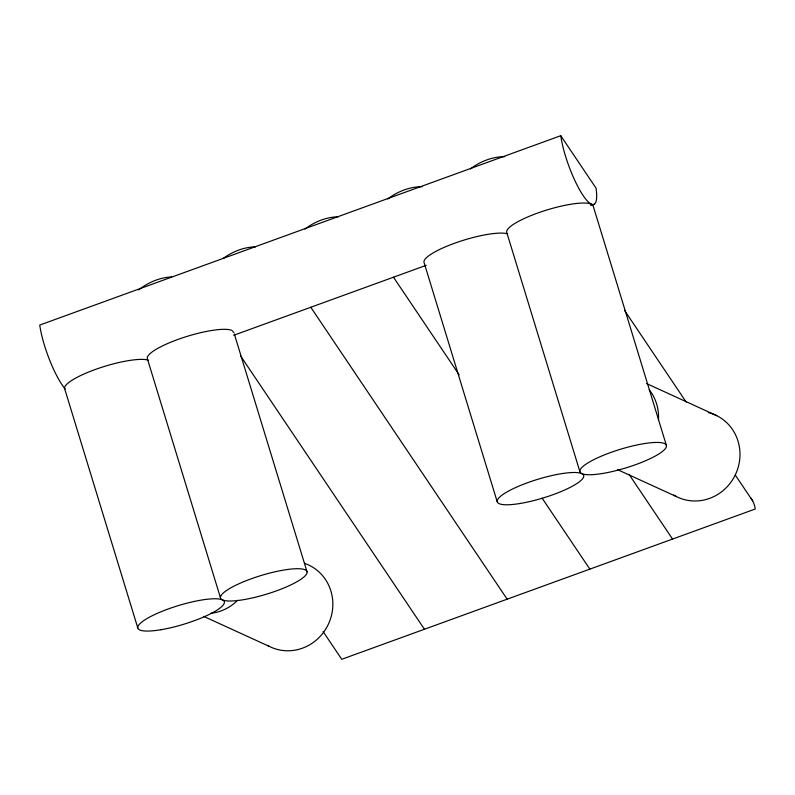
<?xml version="1.0" encoding="UTF-8"?>
<svg xmlns="http://www.w3.org/2000/svg" width="795" height="795" viewBox="0 0 795 795"><rect width="100%" height="100%" fill="white"/><g stroke="black" fill="none" stroke-linecap="round" stroke-linejoin="round"><path stroke-width="1.19" d="M560.763 135.707A45.206 10.385 70 0 0 583.123 195.54A45.206 10.385 70 0 0 596.051 188.167L560.763 135.707L39.75 325.066A45.206 10.385 70 0 0 65.111 388.954M233.68 335.291L426.2 265.321M590.715 205.517L594.223 204.245M646.524 383.538L716.792 415.696M617.457 469.607L676.565 496.656M203.619 616.344L269.425 646.454M232.567 331.118L233.859 332.479M624.482 310.328L686.125 401.972M735.305 475.082L752.617 500.82M628.984 474.297L672.55 539.07M393.455 277.157L459.152 374.823M542.13 498.187L589.85 569.121M310.756 307.218L507.15 599.182M240.497 355.782L424.451 629.243M323.078 631.538L341.751 659.294L755.25 509.009A45.206 32.307 -33.9 0 0 750.669 497.769M666.439 445.597A45.206 9.709 -17 0 0 599.967 456.757A45.206 9.709 -17 0 0 603.057 473.393A45.206 9.709 -17 0 0 666.439 445.597L593.249 206.203A45.206 9.709 -17 0 0 548.182 209.582A45.206 9.709 -17 0 0 506.683 232.17L579.873 471.564M497.173 501.625L423.983 262.231A45.206 9.709 -17 0 1 458.467 241.879A45.206 9.709 -17 0 1 507.687 233.859M234.296 333.92L307.049 571.873A45.206 9.709 -17 0 1 243.658 599.669A45.206 9.709 -17 0 1 240.577 583.033A45.206 9.709 -17 0 1 307.049 571.873M220.473 597.84L147.284 358.446A45.206 9.709 -17 0 1 183.158 337.637A45.206 9.709 -17 0 1 231.921 330.432M137.773 627.901L64.584 388.507A45.206 9.709 -17 0 1 99.067 368.165A45.206 9.709 -17 0 1 148.287 360.145M223.276 258.375A45.206 32.307 -33.9 0 1 255.503 246.867M138.688 289.877A45.206 32.307 -33.9 0 1 171.641 276.948M470.421 168.918A45.206 32.307 -33.9 0 1 504.765 156.695M387.722 198.979A45.206 32.307 -33.9 0 1 422.066 186.745M708.365 412.575A45.206 42.91 -65.4 0 1 736.279 472.707A45.206 42.91 -65.4 0 1 673.623 495.027M649.237 389.759A45.206 42.91 -65.4 0 1 658.489 420.008M305.022 229.03A45.206 32.307 -33.9 0 1 338.203 216.806M304.465 563.327A45.206 42.91 -65.4 0 1 328.663 623.588A45.206 42.91 -65.4 0 1 267.458 645.401M237.576 600.344A45.206 42.91 -65.4 0 1 211.003 613.273M160.958 629.729A45.206 9.709 -17 0 0 224.349 601.934A45.206 9.709 -17 0 0 157.877 613.094A45.206 9.709 -17 0 0 160.958 629.729M520.357 503.444A45.206 9.709 -17 0 0 583.739 475.649A45.206 9.709 -17 0 0 517.267 486.818A45.206 9.709 -17 0 0 520.357 503.444"/></g></svg>
